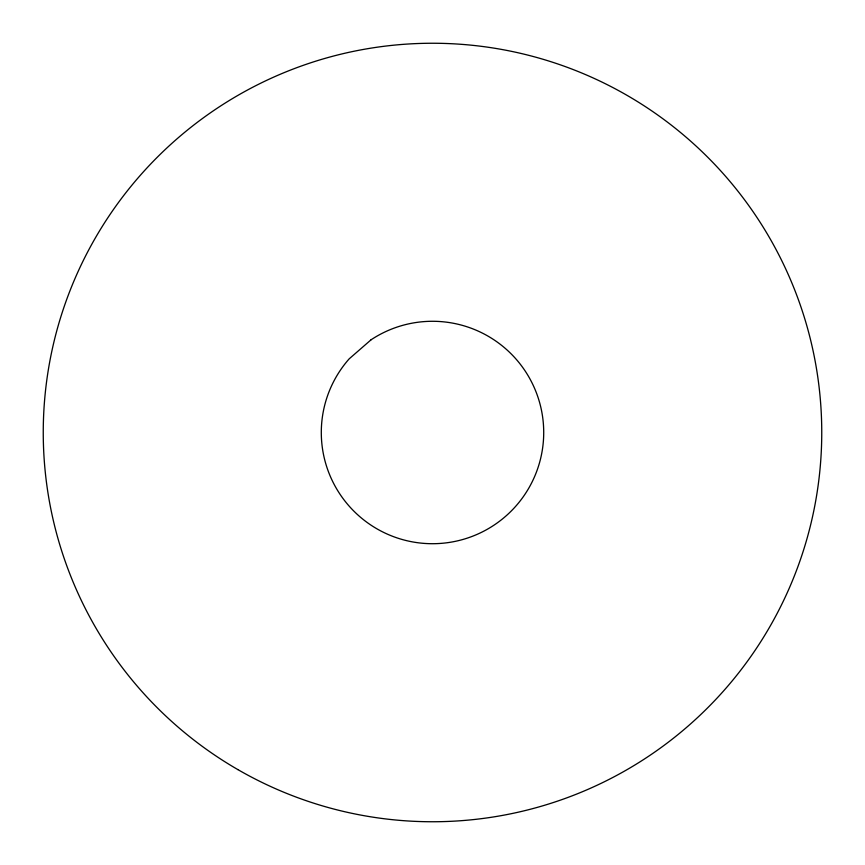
<?xml version="1.0" encoding="UTF-8"?>
<svg xmlns="http://www.w3.org/2000/svg" width="865" height="865" viewBox="0 0 865 865"><rect width="100%" height="100%" fill="white"/><g stroke="black" fill="none" stroke-linecap="round" stroke-linejoin="round"><path stroke-width="1.3" d="M371.074 339.783L349.179 358.845A111.217 111.217 0 0 0 400.96 539.144A111.217 111.217 0 0 0 542.485 416.011A111.217 111.217 0 0 0 371.074 339.783M237.875 769.601A389.25 389.25 0 0 0 821.75 432.5A389.25 389.25 0 0 0 237.875 95.399A389.25 389.25 0 0 0 237.875 769.601"/></g></svg>
